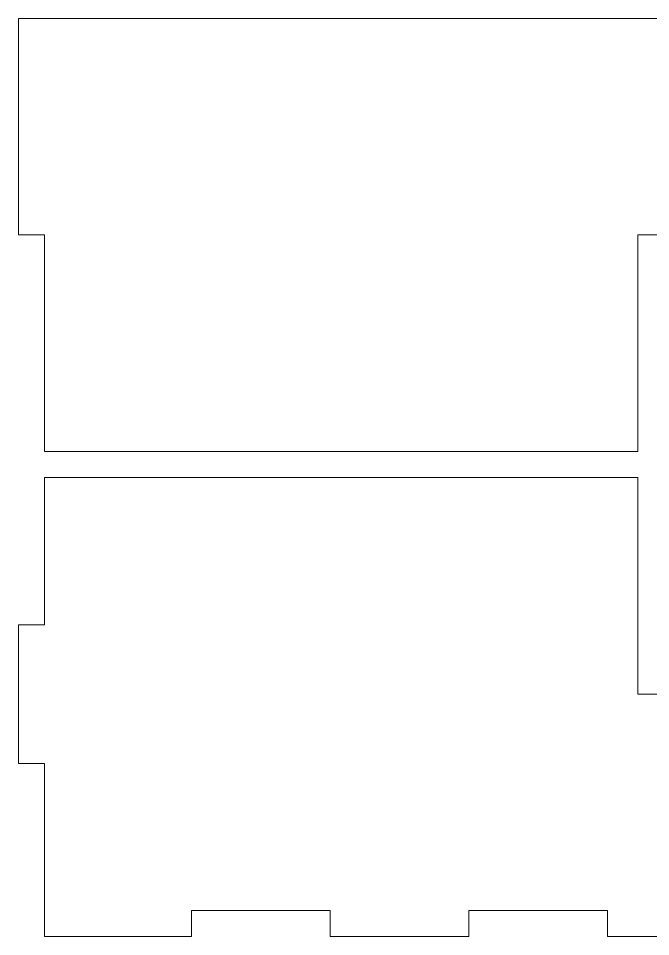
# Model space of a CAD drawing. Extents: x 3 to 513, y 3 to 383.
# Drawn here: x 3 to 76, y 277 to 383 of the extents above; entities that cross this region are included whole.
import ezdxf

# ---------------------------------------------------------------- set-up
doc = ezdxf.new("R2010")
doc.units = 0
doc.layers.get('0').update_dxf_attribs({"lineweight": 0})

msp = doc.modelspace()

# ---------------------------------------------------------------- linework, layer by layer
for p, q in [((6, 383), (3, 383)), ((3, 383), (3, 358)), ((216, 383), (6, 383)), ((3, 358), (6, 358)), ((6, 358), (6, 333)), ((74.5, 333), (74.5, 358.001)), ((74.5, 358.001), (77.5, 358.001)), ((6, 333), (74.5, 333)), ((74.5, 330), (6, 330)), ((6, 330), (6, 313)), ((74.5, 304.999), (74.5, 330)), ((6, 313), (3, 313)), ((3, 313), (3, 297)), ((77.5, 304.999), (74.5, 304.999)), ((3, 297), (6, 297)), ((6, 297), (6, 280)), ((6, 280), (6, 277)), ((23, 280), (39, 280)), ((23, 277), (23, 280)), ((39, 280), (39, 277)), ((55, 277), (55, 280)), ((55, 280), (71, 280)), ((71, 280), (71, 277)), ((6, 277), (23, 277)), ((39, 277), (55, 277)), ((71, 277), (87, 277))]:
    msp.add_line(p, q)

doc.saveas('drawing.dxf')
